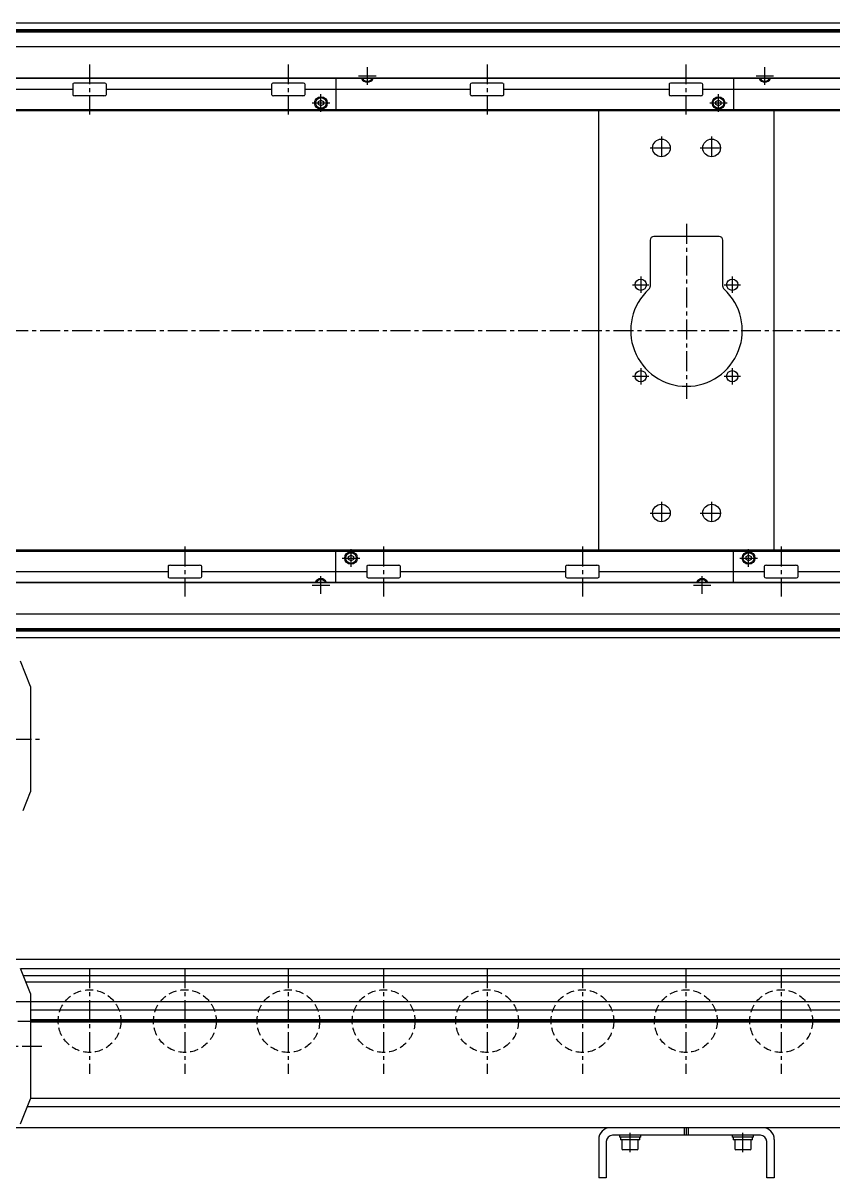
# Model space of a CAD drawing. Extents: x -10 to 2706, y -8 to 1001.
# Drawn here: x 676 to 1322, y 28 to 948 of the extents above; entities that cross this region are included whole.
import ezdxf

# ---------------------------------------------------------------- set-up
doc = ezdxf.new("R2010")
doc.units = 0
doc.header["$LTSCALE"] = 0.5
doc.linetypes.add('CENTER', pattern=[50.8, 31.75, -6.35, 6.35, -6.35])
doc.linetypes.add('DASHED', pattern=[19.05, 12.7, -6.35])
for name, color, linetype in [('MSM_CENTER', 1, 'CENTER'), ('MSM_CONTINUOUS', 7, 'CONTINUOUS'), ('MSM_DASHED', 4, 'DASHED')]:
    doc.layers.add(name, color=color, linetype=linetype)

msp = doc.modelspace()

# ---------------------------------------------------------------- linework, layer by layer
at = {"layer": 'MSM_CENTER'}
for p, q in [((729.25, 915.5), (729.25, 875.5)), ((887.75, 915.5), (887.75, 875.5)), ((950.75, 899.25), (950.75, 913.25)), ((1046.25, 915.5), (1046.25, 875.5)), ((1204.75, 915.5), (1204.75, 875.5)), ((1267.75, 899.25), (1267.75, 913.25)), ((943.75, 906.25), (957.75, 906.25)), ((1260.75, 906.25), (1274.75, 906.25)), ((906.75, 884.75), (920.75, 884.75)), ((913.75, 877.75), (913.75, 891.75)), ((1223.75, 884.75), (1237.75, 884.75)), ((1230.75, 877.75), (1230.75, 891.75)), ((1185.25, 857.9), (1185.25, 839.9)), ((1225.25, 857.9), (1225.25, 839.9)), ((1176.25, 848.9), (1194.25, 848.9)), ((1216.25, 848.9), (1234.25, 848.9)), ((1205.25, 788.4), (1205.25, 648.9)), ((1168.75, 746.4), (1168.75, 733.4)), ((1241.75, 746.4), (1241.75, 733.4)), ((1162.25, 739.9), (1175.25, 739.9)), ((1235.25, 739.9), (1248.25, 739.9)), ((359.75, 703.4), (2048.85, 703.4)), ((1168.75, 673.4), (1168.75, 660.4)), ((1241.75, 673.4), (1241.75, 660.4)), ((1162.25, 666.9), (1175.25, 666.9)), ((1235.25, 666.9), (1248.25, 666.9)), ((1185.25, 566.9), (1185.25, 548.9)), ((1225.25, 566.9), (1225.25, 548.9)), ((1176.25, 557.9), (1194.25, 557.9)), ((1216.25, 557.9), (1234.25, 557.9)), ((805.25, 531.3), (805.25, 491.3)), ((937.75, 515.05), (937.75, 529.05)), ((963.75, 531.3), (963.75, 491.3)), ((1122.25, 531.3), (1122.25, 491.3)), ((1254.75, 515.05), (1254.75, 529.05)), ((1280.75, 531.3), (1280.75, 491.3)), ((930.75, 522.05), (944.75, 522.05)), ((1247.75, 522.05), (1261.75, 522.05)), ((913.75, 493.55), (913.75, 507.55)), ((1217.75, 493.55), (1217.75, 507.55)), ((906.75, 500.55), (920.75, 500.55)), ((1210.75, 500.55), (1224.75, 500.55)), ((362.25, 377.75), (692.25, 377.75)), ((729.25, 195), (729.25, 111)), ((805.25, 195), (805.25, 111)), ((887.75, 195), (887.75, 111)), ((963.75, 195), (963.75, 111)), ((1046.25, 195), (1046.25, 111)), ((1122.25, 195), (1122.25, 111)), ((1204.75, 195), (1204.75, 111)), ((1280.75, 195), (1280.75, 111)), ((367.25, 153), (2039.25, 153)), ((472.25, 133), (692.25, 133)), ((1160.25, 48.4), (1160.25, 64)), ((1250.25, 48.4), (1250.25, 64))]:
    msp.add_line(p, q, dxfattribs=at)
at = {"layer": 'MSM_CONTINUOUS'}
for p, q in [((2038.85, 948.4), (370.65, 948.4)), ((2037.25, 948.35), (372.25, 948.35)), ((2012.58, 942.92), (396.92, 942.92)), ((2012.58, 941.18), (396.92, 941.18)), ((2012.5, 942.05), (397, 942.05)), ((2037.25, 929.55), (372.25, 929.55)), ((2037.25, 904.15), (372.25, 904.15)), ((2037.25, 904.55), (422.25, 904.55)), ((925.75, 904.15), (925.75, 879.4)), ((950.75, 903.94), (950.39, 904.15)), ((951.11, 904.15), (950.75, 903.94)), ((1242.75, 904.15), (1242.75, 879.4)), ((1267.75, 903.94), (1267.39, 904.15)), ((1268.11, 904.15), (1267.75, 903.94)), ((715.81, 895.5), (584.19, 895.5)), ((715.81, 899.5), (715.81, 891.5)), ((740.72, 900.5), (717.78, 900.5)), ((742.69, 891.5), (742.69, 899.5)), ((874.31, 895.5), (742.69, 895.5)), ((874.31, 899.5), (874.31, 891.5)), ((899.22, 900.5), (876.28, 900.5)), ((901.19, 891.5), (901.19, 899.5)), ((1032.81, 895.5), (901.19, 895.5)), ((1032.81, 899.5), (1032.81, 891.5)), ((1057.72, 900.5), (1034.78, 900.5)), ((1059.69, 891.5), (1059.69, 899.5)), ((1191.31, 895.5), (1059.69, 895.5)), ((1191.31, 899.5), (1191.31, 891.5)), ((1216.22, 900.5), (1193.28, 900.5)), ((1218.19, 891.5), (1218.19, 899.5)), ((1349.81, 895.5), (1218.19, 895.5)), ((740.72, 890.5), (717.78, 890.5)), ((899.22, 890.5), (876.28, 890.5)), ((911.75, 885.9), (913.75, 887.06)), ((911.75, 883.6), (911.75, 885.9)), ((913.75, 882.44), (911.75, 883.6)), ((913.75, 887.06), (915.75, 885.9)), ((915.75, 883.6), (913.75, 882.44)), ((915.75, 885.9), (915.75, 883.6)), ((1057.72, 890.5), (1034.78, 890.5)), ((1216.22, 890.5), (1193.28, 890.5)), ((1228.75, 885.9), (1230.75, 887.06)), ((1228.75, 883.6), (1228.75, 885.9)), ((1230.75, 882.44), (1228.75, 883.6)), ((1230.75, 887.06), (1232.75, 885.9)), ((1232.75, 883.6), (1230.75, 882.44)), ((1232.75, 885.9), (1232.75, 883.6)), ((2035.25, 879.4), (450.25, 879.4)), ((2038.85, 878.4), (450.25, 878.4)), ((1135.25, 528.4), (1135.25, 878.4)), ((1275.25, 528.4), (1275.25, 878.4)), ((1176.25, 775.4), (1176.25, 738.5)), ((1231.25, 778.4), (1179.25, 778.4)), ((1234.25, 738.5), (1234.25, 775.4)), ((2038.85, 528.4), (450.25, 528.4)), ((450.25, 527.4), (2035.25, 527.4)), ((925.75, 502.65), (925.75, 527.4)), ((1242.75, 502.65), (1242.75, 527.4)), ((793.78, 516.3), (816.72, 516.3)), ((935.75, 523.2), (937.75, 524.36)), ((935.75, 520.9), (935.75, 523.2)), ((937.75, 519.74), (935.75, 520.9)), ((937.75, 524.36), (939.75, 523.2)), ((939.75, 520.9), (937.75, 519.74)), ((939.75, 523.2), (939.75, 520.9)), ((952.28, 516.3), (975.22, 516.3)), ((1110.78, 516.3), (1133.72, 516.3)), ((1252.75, 523.2), (1254.75, 524.36)), ((1252.75, 520.9), (1252.75, 523.2)), ((1254.75, 519.74), (1252.75, 520.9)), ((1254.75, 524.36), (1256.75, 523.2)), ((1256.75, 520.9), (1254.75, 519.74)), ((1256.75, 523.2), (1256.75, 520.9)), ((1269.28, 516.3), (1292.22, 516.3)), ((660.19, 511.3), (791.81, 511.3)), ((791.81, 515.3), (791.81, 507.3)), ((793.78, 506.3), (816.72, 506.3)), ((818.69, 507.3), (818.69, 515.3)), ((818.69, 511.3), (950.31, 511.3)), ((950.31, 515.3), (950.31, 507.3)), ((952.28, 506.3), (975.22, 506.3)), ((977.19, 507.3), (977.19, 515.3)), ((977.19, 511.3), (1108.81, 511.3)), ((1108.81, 515.3), (1108.81, 507.3)), ((1110.78, 506.3), (1133.72, 506.3)), ((1135.69, 507.3), (1135.69, 515.3)), ((1135.69, 511.3), (1267.31, 511.3)), ((1267.31, 515.3), (1267.31, 507.3)), ((1269.28, 506.3), (1292.22, 506.3)), ((1294.19, 507.3), (1294.19, 515.3)), ((1294.19, 511.3), (1425.81, 511.3)), ((2037.25, 502.65), (372.25, 502.65)), ((2037.25, 502.25), (422.25, 502.25)), ((913.39, 502.65), (913.75, 502.86)), ((913.75, 502.86), (914.11, 502.65)), ((1217.39, 502.65), (1217.75, 502.86)), ((1217.75, 502.86), (1218.11, 502.65)), ((2037.25, 477.25), (372.25, 477.25)), ((2012.58, 465.62), (396.92, 465.62)), ((2012.58, 463.88), (396.92, 463.88)), ((2012.5, 464.75), (397, 464.75)), ((2038.85, 458.4), (370.65, 458.4)), ((2037.25, 458.45), (372.25, 458.45)), ((682.25, 419.75), (674.25, 439.75)), ((682.25, 419.75), (682.25, 335.75)), ((676.25, 320.75), (682.25, 335.75)), ((2037.25, 202), (372.25, 202)), ((682.25, 175), (674.25, 195)), ((2037.25, 194.6), (674.41, 194.6)), ((1921.25, 189), (676.65, 189)), ((1921.25, 184), (678.65, 184)), ((682.25, 175), (682.25, 91)), ((1821.25, 168.25), (667.25, 168.25)), ((1821.25, 161.75), (682.25, 161.75)), ((1821.25, 153.87), (682.25, 153.87)), ((1821.25, 153), (682.25, 153)), ((1821.25, 152.13), (682.25, 152.13)), ((674.25, 71), (682.25, 91)), ((1821.25, 84.75), (679.75, 84.75)), ((1821.25, 91.25), (682.25, 91.25)), ((2038.85, 68), (472.25, 68)), ((1203.75, 62), (1203.75, 68)), ((1205.25, 62), (1205.25, 68)), ((1206.75, 62), (1206.75, 68)), ((1135.25, 58.5), (1135.25, 28)), ((1141.25, 57), (1141.25, 28)), ((1264.25, 62), (1146.25, 62)), ((1151.75, 62), (1151.75, 60.4)), ((1168.75, 60.4), (1151.75, 60.4)), ((1152.55, 60.4), (1152.55, 58.4)), ((1167.95, 58.4), (1152.55, 58.4)), ((1153.75, 58.4), (1153.75, 51.2)), ((1166.75, 51.2), (1166.75, 58.4)), ((1167.95, 58.4), (1167.95, 60.4)), ((1168.75, 60.4), (1168.75, 62)), ((1241.75, 62), (1241.75, 60.4)), ((1258.75, 60.4), (1241.75, 60.4)), ((1242.55, 60.4), (1242.55, 58.4)), ((1257.95, 58.4), (1242.55, 58.4)), ((1243.75, 58.4), (1243.75, 51.2)), ((1256.75, 51.2), (1256.75, 58.4)), ((1257.95, 58.4), (1257.95, 60.4)), ((1258.75, 60.4), (1258.75, 62)), ((1269.25, 28), (1269.25, 57)), ((1275.25, 58.5), (1275.25, 28)), ((1165.95, 50.4), (1154.55, 50.4)), ((1255.95, 50.4), (1244.55, 50.4)), ((1141.25, 28), (1135.25, 28)), ((1275.25, 28), (1269.25, 28))]:
    msp.add_line(p, q, dxfattribs=at)
for centre, radius in [((913.75, 884.75), 5), ((913.75, 884.75), 4.25), ((1230.75, 884.75), 5), ((1230.75, 884.75), 4.25), ((1185.25, 848.9), 7), ((1225.25, 848.9), 7), ((1168.75, 739.9), 4.5), ((1241.75, 739.9), 4.5), ((1168.75, 666.9), 4.5), ((1241.75, 666.9), 4.5), ((1185.25, 557.9), 7), ((1225.25, 557.9), 7), ((937.75, 522.05), 5), ((937.75, 522.05), 4.25), ((1254.75, 522.05), 5), ((1254.75, 522.05), 4.25)]:
    msp.add_circle(centre, radius, dxfattribs=at)
for centre, radius, start, end in [((950.75, 906.25), 5, 204.83459, 335.16541), ((950.75, 906.25), 4.25, 209.61158, 330.38842), ((1267.75, 906.25), 5, 204.83459, 335.16541), ((1267.75, 906.25), 4.25, 209.61158, 330.38842), ((716.68, 899.38), 0.882, 115.53281, 172.10275), ((717.76, 897.09), 3.41, 89.66873, 115.24537), ((740.74, 897.09), 3.41, 64.75463, 90.33127), ((741.82, 899.38), 0.882, 7.89725, 64.46719), ((875.18, 899.38), 0.882, 115.53281, 172.10275), ((876.26, 897.09), 3.41, 89.66873, 115.24537), ((899.24, 897.09), 3.41, 64.75463, 90.33127), ((900.32, 899.38), 0.882, 7.89725, 64.46719), ((1033.68, 899.38), 0.882, 115.53281, 172.10275), ((1034.76, 897.09), 3.41, 89.66873, 115.24537), ((1057.74, 897.09), 3.41, 64.75463, 90.33127), ((1058.82, 899.38), 0.882, 7.89725, 64.46719), ((1192.18, 899.38), 0.882, 115.53281, 172.10275), ((1193.26, 897.09), 3.41, 89.66873, 115.24537), ((1216.24, 897.09), 3.41, 64.75463, 90.33127), ((1217.32, 899.38), 0.882, 7.89725, 64.46719), ((716.68, 891.62), 0.882, 187.89725, 244.46719), ((717.76, 893.91), 3.41, 244.75463, 270.33127), ((740.74, 893.91), 3.41, 269.66873, 295.24537), ((741.82, 891.62), 0.882, 295.53281, 352.10275), ((875.18, 891.62), 0.882, 187.89725, 244.46719), ((876.26, 893.91), 3.41, 244.75463, 270.33127), ((899.24, 893.91), 3.41, 269.66873, 295.24537), ((900.32, 891.62), 0.882, 295.53281, 352.10275), ((1033.68, 891.62), 0.882, 187.89725, 244.46719), ((1034.76, 893.91), 3.41, 244.75463, 270.33127), ((1057.74, 893.91), 3.41, 269.66873, 295.24537), ((1058.82, 891.62), 0.882, 295.53281, 352.10275), ((1192.18, 891.62), 0.882, 187.89725, 244.46719), ((1193.26, 893.91), 3.41, 244.75463, 270.33127), ((1216.24, 893.91), 3.41, 269.66873, 295.24537), ((1217.32, 891.62), 0.882, 295.53281, 352.10275), ((1179.25, 775.4), 3, 90, 180), ((1231.25, 775.4), 3, 0, 90), ((1173.25, 738.5), 3, 312.35205, 360), ((1237.25, 738.5), 3, 180, 227.64795), ((1205.25, 703.4), 44.5, 132.35205, 47.64795), ((792.68, 515.18), 0.882, 115.53281, 172.10275), ((793.76, 512.89), 3.41, 89.66873, 115.24537), ((816.74, 512.89), 3.41, 64.75463, 90.33127), ((817.82, 515.18), 0.882, 7.89725, 64.46719), ((951.18, 515.18), 0.882, 115.53281, 172.10275), ((952.26, 512.89), 3.41, 89.66873, 115.24537), ((975.24, 512.89), 3.41, 64.75463, 90.33127), ((976.32, 515.18), 0.882, 7.89725, 64.46719), ((1109.68, 515.18), 0.882, 115.53281, 172.10275), ((1110.76, 512.89), 3.41, 89.66873, 115.24537), ((1133.74, 512.89), 3.41, 64.75463, 90.33127), ((1134.82, 515.18), 0.882, 7.89725, 64.46719), ((1268.18, 515.18), 0.882, 115.53281, 172.10275), ((1269.26, 512.89), 3.41, 89.66873, 115.24537), ((1292.24, 512.89), 3.41, 64.75463, 90.33127), ((1293.32, 515.18), 0.882, 7.89725, 64.46719), ((792.68, 507.42), 0.882, 187.89725, 244.46719), ((793.76, 509.71), 3.41, 244.75463, 270.33127), ((816.74, 509.71), 3.41, 269.66873, 295.24537), ((817.82, 507.42), 0.882, 295.53281, 352.10275), ((951.18, 507.42), 0.882, 187.89725, 244.46719), ((952.26, 509.71), 3.41, 244.75463, 270.33127), ((975.24, 509.71), 3.41, 269.66873, 295.24537), ((976.32, 507.42), 0.882, 295.53281, 352.10275), ((1109.68, 507.42), 0.882, 187.89725, 244.46719), ((1110.76, 509.71), 3.41, 244.75463, 270.33127), ((1133.74, 509.71), 3.41, 269.66873, 295.24537), ((1134.82, 507.42), 0.882, 295.53281, 352.10275), ((1268.18, 507.42), 0.882, 187.89725, 244.46719), ((1269.26, 509.71), 3.41, 244.75463, 270.33127), ((1292.24, 509.71), 3.41, 269.66873, 295.24537), ((1293.32, 507.42), 0.882, 295.53281, 352.10275), ((913.75, 500.55), 5, 24.83459, 155.16541), ((913.75, 500.55), 4.25, 29.61158, 150.38842), ((1217.75, 500.55), 5, 24.83459, 155.16541), ((1217.75, 500.55), 4.25, 29.61158, 150.38842), ((1144.75, 58.5), 9.5, 90, 180), ((1265.75, 58.5), 9.5, 0, 90), ((1146.25, 57), 5, 90, 180), ((1264.25, 57), 5, 0, 90), ((1154.55, 51.2), 0.8, 180, 270), ((1165.95, 51.2), 0.8, 270, 0), ((1244.55, 51.2), 0.8, 180, 270), ((1255.95, 51.2), 0.8, 270, 0)]:
    msp.add_arc(centre, radius, start, end, dxfattribs=at)
at = {"layer": 'MSM_DASHED'}
for centre in [(729.25, 153), (805.25, 153), (887.75, 153), (963.75, 153), (1046.25, 153), (1122.25, 153), (1204.75, 153), (1280.75, 153)]:
    msp.add_circle(centre, 25, dxfattribs=at)

doc.saveas('drawing.dxf')
